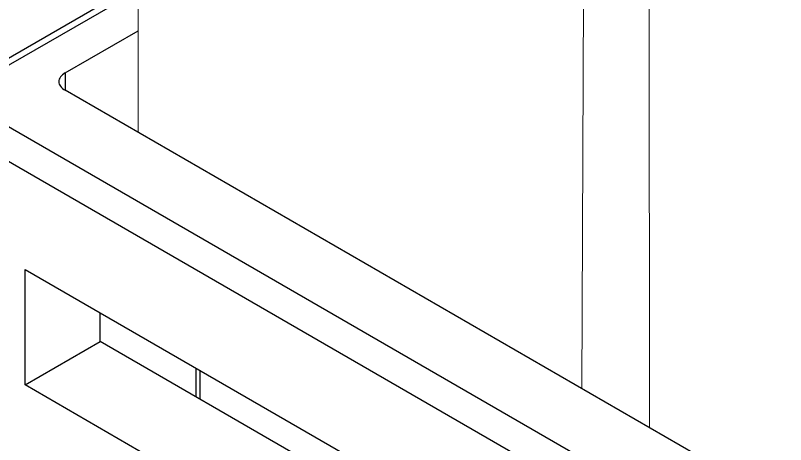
# Model space of a CAD drawing. Header units: millimetres. Extents: x -105 to 105, y -148 to 148.
# Drawn here: x 45.13 to 56.02, y -40.97 to -34.9 of the extents above; entities that cross this region are included whole.
import ezdxf

# ---------------------------------------------------------------- set-up
doc = ezdxf.new("R2010")
doc.units = ezdxf.units.MM
doc.linetypes.add('点画线', pattern=[18, 12, -2, 2, -2])
doc.layers.get('0').update_dxf_attribs({"lineweight": 18})

msp = doc.modelspace()

# ---------------------------------------------------------------- linework, layer by layer
at = {"linetype": '点画线'}
for p, q in [((46.866, -36.555), (46.866, -28.135)), ((53.173, -31.745), (53.137, -40.176)), ((54.089, -31.999), (54.096, -40.73))]:
    msp.add_line(p, q, dxfattribs=at)
at = {"color": 7, "lineweight": 30, "ltscale": 0.092454}
msp.add_line((44.483, -35.823), (46.866, -34.447), dxfattribs=at)
at = {"color": 7, "lineweight": 30, "ltscale": 0.088123}
msp.add_line((44.633, -35.838), (46.866, -34.549), dxfattribs=at)
at = {"color": 7, "lineweight": 30, "ltscale": 0.053423}
msp.add_line((45.835, -35.715), (46.866, -35.12), dxfattribs=at)
at = {"color": 7, "lineweight": 30, "ltscale": 0.006124}
msp.add_line((45.835, -35.715), (45.835, -35.96), dxfattribs=at)
at = {"color": 7, "lineweight": 30, "ltscale": 0.293939}
msp.add_line((56.017, -41.839), (45.835, -35.96), dxfattribs=at)
at = {"color": 7, "lineweight": 30, "ltscale": 0.314351}
for p, q in [((55.522, -42.533), (44.633, -36.246)), ((55.31, -42.9), (44.421, -36.613))]:
    msp.add_line(p, q, dxfattribs=at)
at = {"color": 7, "lineweight": 30, "ltscale": 0.040825}
msp.add_line((45.269, -40.124), (45.269, -38.491), dxfattribs=at)
at = {"color": 7, "lineweight": 30, "ltscale": 0.265362}
for p, q in [((45.269, -38.491), (54.462, -43.798)), ((54.462, -45.431), (45.269, -40.124))]:
    msp.add_line(p, q, dxfattribs=at)
at = {"color": 7, "lineweight": 30, "ltscale": 0.010206}
for p, q in [((46.33, -39.512), (46.33, -39.104)), ((47.685, -40.295), (47.685, -39.886)), ((47.744, -40.328), (47.744, -39.92))]:
    msp.add_line(p, q, dxfattribs=at)
at = {"color": 7, "lineweight": 30, "ltscale": 0.030619}
msp.add_line((45.269, -40.124), (46.33, -39.512), dxfattribs=at)
at = {"color": 7, "lineweight": 30, "ltscale": 0.234742}
msp.add_line((54.462, -44.207), (46.33, -39.512), dxfattribs=at)
at = {"color": 7, "lineweight": 30}
for start_param, end_param in [(2.356194, 3.141593), (3.141593, 3.926991)]:
    msp.add_ellipse((46.047, -35.838), major_axis=(0.3, 0), ratio=0.57735, start_param=start_param, end_param=end_param, dxfattribs=at)

doc.saveas('drawing.dxf')
